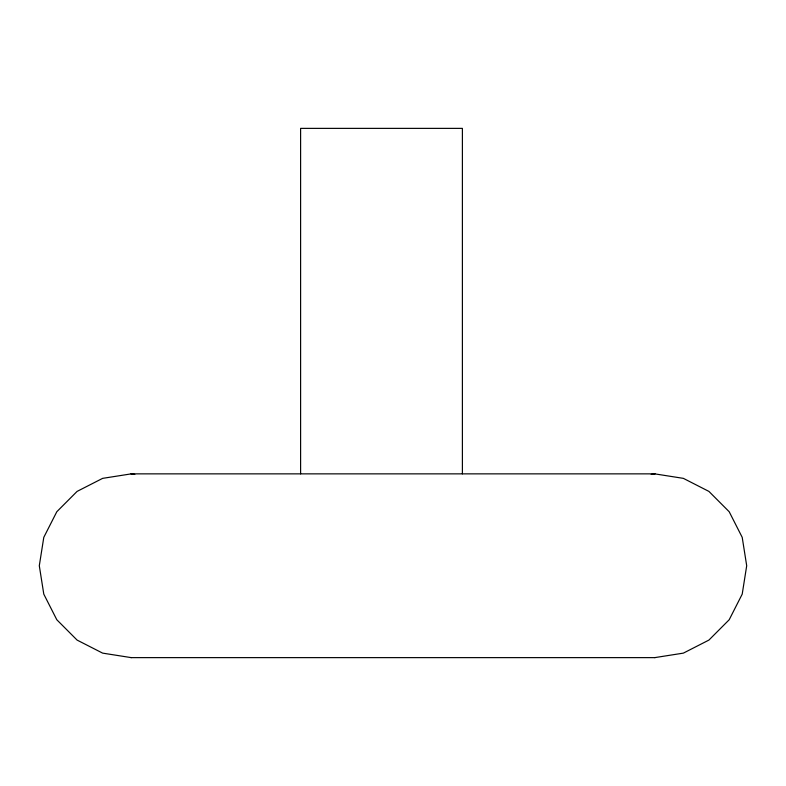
<?xml version="1.0" encoding="UTF-8"?>
<svg xmlns="http://www.w3.org/2000/svg" width="786" height="786" viewBox="0 0 786 786"><rect width="100%" height="100%" fill="white"/><g stroke="black" fill="none" stroke-linecap="round" stroke-linejoin="round"><path stroke-width="1.18" d="M131.262 473.86L102.632 478.36L77.077 491.407L56.808 511.735L43.79 537.349L39.3 565.743L43.79 594.137L56.808 619.751L77.077 640.079L102.632 653.127L131.262 657.627M654.738 657.627L683.368 653.127L708.923 640.079L729.192 619.751L742.21 594.137L746.7 565.743L742.21 537.349L729.192 511.735L708.923 491.407L683.368 478.36L654.738 473.86M651.201 474.43L655.052 473.86L130.948 473.86L134.799 474.43M130.948 657.627L655.052 657.627M462.394 473.86L462.394 128.373L300.606 128.373L300.606 473.86"/></g></svg>
